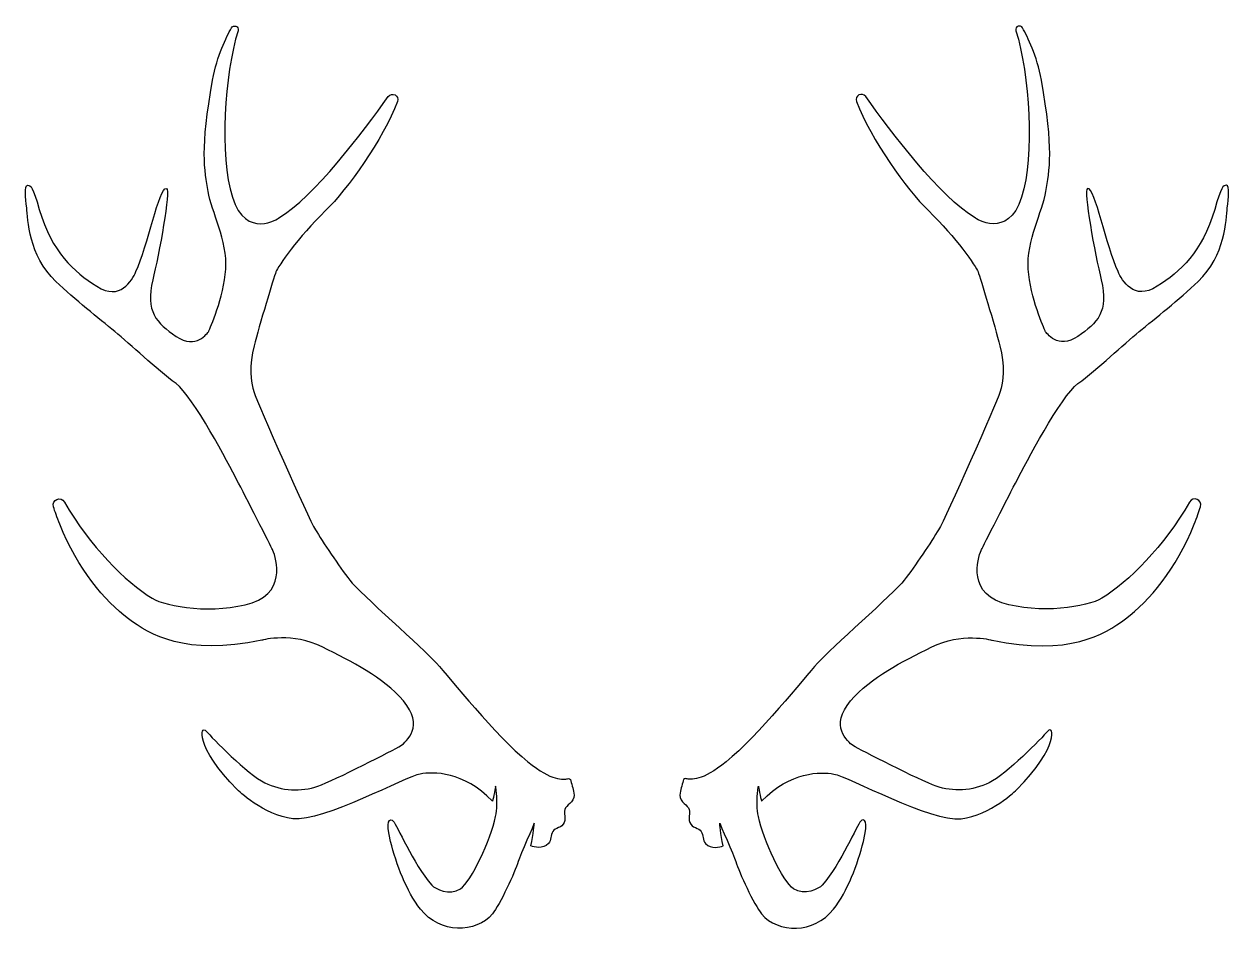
# Model space of a CAD drawing. Header units: centimetres. Extents: x -14 to 14, y -10.6 to 10.5.
import ezdxf

# ---------------------------------------------------------------- set-up
doc = ezdxf.new("R2010")
doc.units = ezdxf.units.CM
doc.header["$MEASUREMENT"] = 0
doc.layers.add('Layer 1', color=7, linetype='Continuous')

msp = doc.modelspace()

# ---------------------------------------------------------------- linework, layer by layer
at = {"layer": 'Layer 1'}
for points, knots in [([(-1.2993, -7.05255), (-1.3047, -7.00799), (-1.35063, -6.99865), (-1.37666, -7.00482), (-1.37666, -7.00482), (-1.47728, -7.02871), (-1.73731, -7.06877), (-2.29926, -6.61403), (-2.29926, -6.61403), (-3.04229, -6.01287), (-4.11232, -4.66556), (-4.41725, -4.32665), (-4.41725, -4.32665), (-4.72221, -3.9879), (-6.19631, -2.70163), (-6.43351, -2.39583), (-6.43351, -2.39583), (-6.67076, -2.09016), (-7.07176, -1.48593), (-7.22985, -1.22605), (-7.22985, -1.22605), (-7.38797, -0.96626), (-8.56838, 1.70516), (-8.6532, 1.95932), (-8.6532, 1.95932), (-8.73789, 2.21353), (-8.77168, 2.5863), (-8.6532, 3.04377), (-8.6532, 3.04377), (-8.53456, 3.50126), (-8.19558, 4.61942), (-8.14494, 4.75499), (-8.14494, 4.75499), (-8.09401, 4.89056), (-7.6366, 5.55133), (-6.99276, 6.17834), (-6.99276, 6.17834), (-6.48735, 6.67039), (-5.65855, 7.83032), (-5.32525, 8.70807), (-5.32525, 8.70807), (-5.27358, 8.84428), (-5.45685, 8.94342), (-5.54134, 8.82472), (-5.54134, 8.82472), (-6.1198, 8.01147), (-7.2705, 6.48559), (-8.07711, 6.00881), (-8.07711, 6.00881), (-8.07711, 6.00881), (-8.84025, 5.49242), (-9.15574, 6.49178), (-9.15574, 6.49178), (-9.46083, 7.45751), (-9.33947, 9.34542), (-9.02456, 10.35422), (-9.02456, 10.35422), (-8.99427, 10.4509), (-9.1301, 10.50707), (-9.179, 10.41838), (-9.179, 10.41838), (-9.2969, 10.20378), (-9.50735, 9.77875), (-9.61334, 9.20553), (-9.61334, 9.20553), (-9.90658, 7.6179), (-9.79966, 7.09886), (-9.72058, 6.62455), (-9.72058, 6.62455), (-9.6415, 6.15007), (-9.26319, 5.49481), (-9.30817, 4.81715), (-9.30817, 4.81715), (-9.35188, 4.16225), (-9.68039, 3.43343), (-9.70253, 3.3852), (-9.70253, 3.3852), (-9.70253, 3.3852), (-9.70518, 3.38017), (-9.70518, 3.38017), (-9.70518, 3.38017), (-9.72915, 3.34284), (-9.9959, 2.94297), (-10.46041, 3.25838), (-10.46041, 3.25838), (-10.91787, 3.569), (-11.18055, 3.84009), (-11.00265, 4.56868), (-11.00265, 4.56868), (-10.86017, 5.15203), (-10.57649, 6.67429), (-10.68629, 6.69231), (-10.68629, 6.69231), (-10.85869, 6.72051), (-11.12121, 5.35085), (-11.39236, 4.76347), (-11.39236, 4.76347), (-11.48668, 4.55929), (-11.75947, 4.07161), (-12.3016, 4.42187), (-12.3016, 4.42187), (-12.84384, 4.77197), (-13.33517, 5.19554), (-13.63452, 6.20656), (-13.63452, 6.20656), (-13.79004, 6.73189), (-13.8237, 6.77182), (-13.90847, 6.7657), (-13.90847, 6.7657), (-13.9875, 6.76012), (-13.95353, 6.46736), (-13.92821, 6.24037), (-13.92821, 6.24037), (-13.90008, 5.98846), (-13.88307, 5.13338), (-13.25048, 4.53473), (-13.25048, 4.53473), (-12.8037, 4.11201), (-12.25596, 3.67481), (-11.88377, 3.37128), (-11.88377, 3.37128), (-11.51666, 3.07198), (-10.92421, 2.50726), (-10.46042, 2.16269), (-10.46042, 2.16269), (-10.07021, 1.87273), (-9.22913, 0.27629), (-9.0485, -0.07383), (-9.0485, -0.07383), (-8.86766, -0.42398), (-8.25774, -1.62125), (-8.22395, -1.68908), (-8.22395, -1.68908), (-8.18992, -1.75684), (-7.83999, -2.63796), (-8.69827, -2.92037), (-8.69827, -2.92037), (-9.55679, -3.20273), (-10.69508, -3.01432), (-11.01401, -2.81877), (-11.01401, -2.81877), (-11.62729, -2.44232), (-12.47324, -1.60835), (-13.05006, -0.58521), (-13.05006, -0.58521), (-13.13245, -0.43921), (-13.3543, -0.53266), (-13.3062, -0.69342), (-13.3062, -0.69342), (-13.27318, -0.8038), (-13.2259, -0.93824), (-13.16012, -1.10173), (-13.16012, -1.10173), (-12.74213, -2.14104), (-12.12134, -2.87769), (-11.56733, -3.29312), (-11.56733, -3.29312), (-11.07047, -3.66589), (-10.25746, -4.16259), (-8.47361, -3.79048), (-8.47361, -3.79048), (-8.47361, -3.79048), (-8.47139, -3.7899), (-8.47139, -3.7899), (-8.47139, -3.7899), (-8.44147, -3.78196), (-7.75657, -3.6058), (-7.07174, -3.94831), (-7.07174, -3.94831), (-6.37147, -4.29846), (-5.67106, -4.63744), (-5.18534, -5.20212), (-5.18534, -5.20212), (-4.69967, -5.76687), (-5.10626, -6.15092), (-5.2531, -6.24127), (-5.2531, -6.24127), (-5.39992, -6.33178), (-6.78932, -7.0433), (-7.17331, -7.17887), (-7.17331, -7.17887), (-7.55751, -7.31439), (-8.00929, -7.29193), (-8.4046, -7.09976), (-8.4046, -7.09976), (-8.80005, -6.90773), (-9.63338, -6.05974), (-9.76019, -5.90249), (-9.76019, -5.90249), (-9.90135, -5.72728), (-10.04245, -6.25251), (-9.03724, -7.26509), (-9.03724, -7.26509), (-9.03724, -7.26509), (-8.43859, -7.85657), (-7.74946, -7.9356), (-7.74946, -7.9356), (-7.06048, -8.01463), (-5.11752, -6.95291), (-4.80123, -6.89642), (-4.80123, -6.89642), (-4.49505, -6.84173), (-3.79314, -6.82789), (-3.1238, -7.52899), (-3.1238, -7.52899), (-3.09454, -7.45176), (-3.04903, -7.18019), (-3.04903, -7.18019), (-3.04903, -7.18019), (-3.04903, -7.18019), (-3.02083, -7.3355), (-3.01802, -7.41667), (-3.01802, -7.41667), (-3.01408, -7.53121), (-3.01379, -7.70419), (-3.05041, -7.88485), (-3.05041, -7.88485), (-3.16066, -8.42698), (-3.61244, -9.39271), (-3.86657, -9.56233), (-3.86657, -9.56233), (-4.12081, -9.73164), (-4.45479, -9.56074), (-4.52729, -9.4774), (-4.52729, -9.4774), (-4.97068, -8.96914), (-5.34289, -8.06664), (-5.41695, -7.99494), (-5.41695, -7.99494), (-5.50731, -7.90739), (-5.60867, -7.97549), (-5.48463, -8.46092), (-5.48463, -8.46092), (-5.34919, -8.99173), (-5.12104, -9.61866), (-4.79005, -10.03665), (-4.79005, -10.03665), (-4.33819, -10.60709), (-3.5024, -10.59587), (-3.12381, -10.14389), (-3.12381, -10.14389), (-2.94725, -9.93288), (-2.59861, -9.17247), (-2.52239, -8.92689), (-2.52239, -8.92689), (-2.47768, -8.7829), (-2.15242, -8.04017), (-2.15242, -8.04017), (-2.15242, -8.04017), (-2.15242, -8.04017), (-2.16964, -8.29271), (-2.22796, -8.56473), (-2.22796, -8.56473), (-2.15105, -8.59029), (-1.95388, -8.64993), (-1.82492, -8.51168), (-1.82492, -8.51168), (-1.75052, -8.43209), (-1.77266, -8.31483), (-1.72395, -8.22998), (-1.72395, -8.22998), (-1.67148, -8.13878), (-1.49945, -8.15161), (-1.455, -8.0204), (-1.455, -8.0204), (-1.41216, -7.89409), (-1.47402, -7.82971), (-1.44217, -7.71954), (-1.44217, -7.71954), (-1.41275, -7.61704), (-1.22907, -7.55648), (-1.22907, -7.38503), (-1.22907, -7.38503), (-1.22914, -7.2558), (-1.28525, -7.17053), (-1.2993, -7.05255), (-1.2993, -7.05255), (-1.2993, -7.05255), (-1.2993, -7.05255), (-1.2993, -7.05255)], [0, 0, 0, 0, 0.01408451, 0.01408451, 0.01408451, 0.01408451, 0.02816901, 0.02816901, 0.02816901, 0.02816901, 0.04225352, 0.04225352, 0.04225352, 0.04225352, 0.05633803, 0.05633803, 0.05633803, 0.05633803, 0.07042254, 0.07042254, 0.07042254, 0.07042254, 0.08450704, 0.08450704, 0.08450704, 0.08450704, 0.09859155, 0.09859155, 0.09859155, 0.09859155, 0.11267606, 0.11267606, 0.11267606, 0.11267606, 0.12676056, 0.12676056, 0.12676056, 0.12676056, 0.14084507, 0.14084507, 0.14084507, 0.14084507, 0.15492958, 0.15492958, 0.15492958, 0.15492958, 0.16901408, 0.16901408, 0.16901408, 0.16901408, 0.18309859, 0.18309859, 0.18309859, 0.18309859, 0.1971831, 0.1971831, 0.1971831, 0.1971831, 0.21126761, 0.21126761, 0.21126761, 0.21126761, 0.22535211, 0.22535211, 0.22535211, 0.22535211, 0.23943662, 0.23943662, 0.23943662, 0.23943662, 0.25352113, 0.25352113, 0.25352113, 0.25352113, 0.26760563, 0.26760563, 0.26760563, 0.26760563, 0.28169014, 0.28169014, 0.28169014, 0.28169014, 0.29577465, 0.29577465, 0.29577465, 0.29577465, 0.30985915, 0.30985915, 0.30985915, 0.30985915, 0.32394366, 0.32394366, 0.32394366, 0.32394366, 0.33802817, 0.33802817, 0.33802817, 0.33802817, 0.35211268, 0.35211268, 0.35211268, 0.35211268, 0.36619718, 0.36619718, 0.36619718, 0.36619718, 0.38028169, 0.38028169, 0.38028169, 0.38028169, 0.3943662, 0.3943662, 0.3943662, 0.3943662, 0.4084507, 0.4084507, 0.4084507, 0.4084507, 0.42253521, 0.42253521, 0.42253521, 0.42253521, 0.43661972, 0.43661972, 0.43661972, 0.43661972, 0.45070423, 0.45070423, 0.45070423, 0.45070423, 0.46478873, 0.46478873, 0.46478873, 0.46478873, 0.47887324, 0.47887324, 0.47887324, 0.47887324, 0.49295775, 0.49295775, 0.49295775, 0.49295775, 0.50704225, 0.50704225, 0.50704225, 0.50704225, 0.52112676, 0.52112676, 0.52112676, 0.52112676, 0.53521127, 0.53521127, 0.53521127, 0.53521127, 0.54929577, 0.54929577, 0.54929577, 0.54929577, 0.56338028, 0.56338028, 0.56338028, 0.56338028, 0.57746479, 0.57746479, 0.57746479, 0.57746479, 0.5915493, 0.5915493, 0.5915493, 0.5915493, 0.6056338, 0.6056338, 0.6056338, 0.6056338, 0.61971831, 0.61971831, 0.61971831, 0.61971831, 0.63380282, 0.63380282, 0.63380282, 0.63380282, 0.64788732, 0.64788732, 0.64788732, 0.64788732, 0.66197183, 0.66197183, 0.66197183, 0.66197183, 0.67605634, 0.67605634, 0.67605634, 0.67605634, 0.69014085, 0.69014085, 0.69014085, 0.69014085, 0.70422535, 0.70422535, 0.70422535, 0.70422535, 0.71830986, 0.71830986, 0.71830986, 0.71830986, 0.73239437, 0.73239437, 0.73239437, 0.73239437, 0.74647887, 0.74647887, 0.74647887, 0.74647887, 0.76056338, 0.76056338, 0.76056338, 0.76056338, 0.77464789, 0.77464789, 0.77464789, 0.77464789, 0.78873239, 0.78873239, 0.78873239, 0.78873239, 0.8028169, 0.8028169, 0.8028169, 0.8028169, 0.81690141, 0.81690141, 0.81690141, 0.81690141, 0.83098592, 0.83098592, 0.83098592, 0.83098592, 0.84507042, 0.84507042, 0.84507042, 0.84507042, 0.85915493, 0.85915493, 0.85915493, 0.85915493, 0.87323944, 0.87323944, 0.87323944, 0.87323944, 0.88732394, 0.88732394, 0.88732394, 0.88732394, 0.90140845, 0.90140845, 0.90140845, 0.90140845, 0.91549296, 0.91549296, 0.91549296, 0.91549296, 0.92957746, 0.92957746, 0.92957746, 0.92957746, 0.94366197, 0.94366197, 0.94366197, 0.94366197, 0.95774648, 0.95774648, 0.95774648, 0.95774648, 0.97183099, 0.97183099, 0.97183099, 0.97183099, 1, 1, 1, 1]), ([(1.29935, -7.05255), (1.30472, -7.00799), (1.35068, -6.99865), (1.37658, -7.00482), (1.37658, -7.00482), (1.47736, -7.02871), (1.73737, -7.06877), (2.29931, -6.61403), (2.29931, -6.61403), (3.04234, -6.01287), (4.11237, -4.66556), (4.41733, -4.32665), (4.41733, -4.32665), (4.72229, -3.9879), (6.19636, -2.70163), (6.43359, -2.39583), (6.43359, -2.39583), (6.67084, -2.09016), (7.07182, -1.48593), (7.22996, -1.22605), (7.22996, -1.22605), (7.38808, -0.96626), (8.56846, 1.70516), (8.65315, 1.95932), (8.65315, 1.95932), (8.738, 2.21353), (8.77179, 2.5863), (8.65315, 3.04377), (8.65315, 3.04377), (8.53467, 3.50126), (8.19569, 4.61942), (8.14494, 4.75499), (8.14494, 4.75499), (8.09406, 4.89056), (7.63668, 5.55133), (6.99276, 6.17834), (6.99276, 6.17834), (6.48743, 6.67039), (5.65847, 7.83032), (5.3253, 8.70807), (5.3253, 8.70807), (5.27363, 8.84428), (5.45693, 8.94342), (5.54139, 8.82472), (5.54139, 8.82472), (6.11988, 8.01147), (7.27034, 6.48559), (8.07718, 6.00881), (8.07718, 6.00881), (8.07718, 6.00881), (8.84024, 5.49242), (9.15581, 6.49178), (9.15581, 6.49178), (9.46074, 7.45751), (9.33954, 9.34542), (9.0246, 10.35422), (9.0246, 10.35422), (8.99433, 10.4509), (9.13017, 10.50707), (9.17904, 10.41838), (9.17904, 10.41838), (9.29696, 10.20378), (9.50739, 9.77875), (9.61341, 9.20553), (9.61341, 9.20553), (9.90665, 7.6179), (9.7997, 7.09886), (9.72065, 6.62455), (9.72065, 6.62455), (9.64162, 6.15007), (9.26319, 5.49481), (9.30824, 4.81715), (9.30824, 4.81715), (9.35195, 4.16225), (9.68043, 3.43343), (9.7026, 3.3852), (9.7026, 3.3852), (9.7026, 3.3852), (9.70525, 3.38017), (9.70525, 3.38017), (9.70525, 3.38017), (9.72922, 3.34284), (9.99597, 2.94297), (10.46042, 3.25838), (10.46042, 3.25838), (10.91796, 3.569), (11.18056, 3.84009), (11.00266, 4.56868), (11.00266, 4.56868), (10.86026, 5.15203), (10.57657, 6.67429), (10.68638, 6.69231), (10.68638, 6.69231), (10.85862, 6.72051), (11.1213, 5.35085), (11.39237, 4.76347), (11.39237, 4.76347), (11.48675, 4.55929), (11.75956, 4.07161), (12.30169, 4.42187), (12.30169, 4.42187), (12.84377, 4.77197), (13.33518, 5.19554), (13.63453, 6.20656), (13.63453, 6.20656), (13.79013, 6.73189), (13.82379, 6.77182), (13.90848, 6.7657), (13.90848, 6.7657), (13.98759, 6.76012), (13.95354, 6.46736), (13.92822, 6.24037), (13.92822, 6.24037), (13.90015, 5.98846), (13.88313, 5.13338), (13.25049, 4.53473), (13.25049, 4.53473), (12.80379, 4.11201), (12.25603, 3.67481), (11.88371, 3.37128), (11.88371, 3.37128), (11.5166, 3.07198), (10.92428, 2.50726), (10.46044, 2.16269), (10.46044, 2.16269), (10.07031, 1.87273), (9.22923, 0.27629), (9.04857, -0.07383), (9.04857, -0.07383), (8.86778, -0.42398), (8.25781, -1.62125), (8.22402, -1.68908), (8.22402, -1.68908), (8.18999, -1.75684), (7.83982, -2.63796), (8.69834, -2.92037), (8.69834, -2.92037), (9.55686, -3.20273), (10.69512, -3.01432), (11.014, -2.81877), (11.014, -2.81877), (11.62736, -2.44232), (12.47331, -1.60835), (13.05013, -0.58521), (13.05013, -0.58521), (13.13244, -0.43921), (13.3543, -0.53266), (13.30619, -0.69342), (13.30619, -0.69342), (13.27317, -0.8038), (13.22589, -0.93824), (13.16019, -1.10173), (13.16019, -1.10173), (12.7422, -2.14104), (12.12125, -2.87769), (11.5674, -3.29312), (11.5674, -3.29312), (11.07051, -3.66589), (10.25753, -4.16259), (8.47365, -3.79048), (8.47365, -3.79048), (8.47365, -3.79048), (8.47145, -3.7899), (8.47145, -3.7899), (8.47145, -3.7899), (8.44145, -3.78196), (7.7566, -3.6058), (7.07178, -3.94831), (7.07178, -3.94831), (6.37137, -4.29846), (5.6711, -4.63744), (5.18538, -5.20212), (5.18538, -5.20212), (4.69971, -5.76687), (5.10632, -6.15092), (5.25314, -6.24127), (5.25314, -6.24127), (5.39998, -6.33178), (6.78939, -7.0433), (7.17335, -7.17887), (7.17335, -7.17887), (7.55755, -7.31439), (8.00933, -7.29193), (8.40467, -7.09976), (8.40467, -7.09976), (8.79998, -6.90773), (9.63321, -6.05974), (9.76024, -5.90249), (9.76024, -5.90249), (9.90126, -5.72728), (10.04252, -6.25251), (9.03724, -7.26509), (9.03724, -7.26509), (9.03724, -7.26509), (8.43859, -7.85657), (7.74946, -7.9356), (7.74946, -7.9356), (7.06054, -8.01463), (5.1176, -6.95291), (4.80129, -6.89642), (4.80129, -6.89642), (4.49514, -6.84173), (3.79315, -6.82789), (3.12388, -7.52899), (3.12388, -7.52899), (3.09462, -7.45176), (3.04908, -7.18019), (3.04908, -7.18019), (3.04908, -7.18019), (3.04908, -7.18019), (3.02088, -7.3355), (3.0181, -7.41667), (3.0181, -7.41667), (3.01416, -7.53121), (3.01387, -7.70419), (3.05046, -7.88485), (3.05046, -7.88485), (3.16071, -8.42698), (3.61249, -9.39271), (3.86657, -9.56233), (3.86657, -9.56233), (4.12083, -9.73164), (4.45487, -9.56074), (4.52737, -9.4774), (4.52737, -9.4774), (4.97076, -8.96914), (5.3429, -8.06664), (5.41695, -7.99494), (5.41695, -7.99494), (5.50738, -7.90739), (5.60872, -7.97549), (5.48471, -8.46092), (5.48471, -8.46092), (5.34927, -8.99173), (5.12112, -9.61866), (4.7901, -10.03665), (4.7901, -10.03665), (4.33824, -10.60709), (3.50227, -10.59587), (3.12389, -10.14389), (3.12389, -10.14389), (2.9472, -9.93288), (2.59867, -9.17247), (2.52239, -8.92689), (2.52239, -8.92689), (2.47775, -8.7829), (2.15248, -8.04017), (2.15248, -8.04017), (2.15248, -8.04017), (2.15248, -8.04017), (2.1697, -8.29271), (2.22805, -8.56473), (2.22805, -8.56473), (2.15111, -8.59029), (1.95389, -8.64993), (1.82501, -8.51168), (1.82501, -8.51168), (1.75058, -8.43209), (1.77275, -8.31483), (1.72397, -8.22998), (1.72397, -8.22998), (1.67156, -8.13878), (1.49955, -8.15161), (1.4551, -8.0204), (1.4551, -8.0204), (1.41226, -7.89409), (1.47412, -7.82971), (1.44227, -7.71954), (1.44227, -7.71954), (1.41282, -7.61704), (1.22904, -7.55648), (1.22904, -7.38503), (1.22904, -7.38503), (1.229, -7.2558), (1.28528, -7.17053), (1.29935, -7.05255)], [0, 0, 0, 0, 0.01428571, 0.01428571, 0.01428571, 0.01428571, 0.02857143, 0.02857143, 0.02857143, 0.02857143, 0.04285714, 0.04285714, 0.04285714, 0.04285714, 0.05714286, 0.05714286, 0.05714286, 0.05714286, 0.07142857, 0.07142857, 0.07142857, 0.07142857, 0.08571429, 0.08571429, 0.08571429, 0.08571429, 0.1, 0.1, 0.1, 0.1, 0.11428571, 0.11428571, 0.11428571, 0.11428571, 0.12857143, 0.12857143, 0.12857143, 0.12857143, 0.14285714, 0.14285714, 0.14285714, 0.14285714, 0.15714286, 0.15714286, 0.15714286, 0.15714286, 0.17142857, 0.17142857, 0.17142857, 0.17142857, 0.18571429, 0.18571429, 0.18571429, 0.18571429, 0.2, 0.2, 0.2, 0.2, 0.21428571, 0.21428571, 0.21428571, 0.21428571, 0.22857143, 0.22857143, 0.22857143, 0.22857143, 0.24285714, 0.24285714, 0.24285714, 0.24285714, 0.25714286, 0.25714286, 0.25714286, 0.25714286, 0.27142857, 0.27142857, 0.27142857, 0.27142857, 0.28571429, 0.28571429, 0.28571429, 0.28571429, 0.3, 0.3, 0.3, 0.3, 0.31428571, 0.31428571, 0.31428571, 0.31428571, 0.32857143, 0.32857143, 0.32857143, 0.32857143, 0.34285714, 0.34285714, 0.34285714, 0.34285714, 0.35714286, 0.35714286, 0.35714286, 0.35714286, 0.37142857, 0.37142857, 0.37142857, 0.37142857, 0.38571429, 0.38571429, 0.38571429, 0.38571429, 0.4, 0.4, 0.4, 0.4, 0.41428571, 0.41428571, 0.41428571, 0.41428571, 0.42857143, 0.42857143, 0.42857143, 0.42857143, 0.44285714, 0.44285714, 0.44285714, 0.44285714, 0.45714286, 0.45714286, 0.45714286, 0.45714286, 0.47142857, 0.47142857, 0.47142857, 0.47142857, 0.48571429, 0.48571429, 0.48571429, 0.48571429, 0.5, 0.5, 0.5, 0.5, 0.51428571, 0.51428571, 0.51428571, 0.51428571, 0.52857143, 0.52857143, 0.52857143, 0.52857143, 0.54285714, 0.54285714, 0.54285714, 0.54285714, 0.55714286, 0.55714286, 0.55714286, 0.55714286, 0.57142857, 0.57142857, 0.57142857, 0.57142857, 0.58571429, 0.58571429, 0.58571429, 0.58571429, 0.6, 0.6, 0.6, 0.6, 0.61428571, 0.61428571, 0.61428571, 0.61428571, 0.62857143, 0.62857143, 0.62857143, 0.62857143, 0.64285714, 0.64285714, 0.64285714, 0.64285714, 0.65714286, 0.65714286, 0.65714286, 0.65714286, 0.67142857, 0.67142857, 0.67142857, 0.67142857, 0.68571429, 0.68571429, 0.68571429, 0.68571429, 0.7, 0.7, 0.7, 0.7, 0.71428571, 0.71428571, 0.71428571, 0.71428571, 0.72857143, 0.72857143, 0.72857143, 0.72857143, 0.74285714, 0.74285714, 0.74285714, 0.74285714, 0.75714286, 0.75714286, 0.75714286, 0.75714286, 0.77142857, 0.77142857, 0.77142857, 0.77142857, 0.78571429, 0.78571429, 0.78571429, 0.78571429, 0.8, 0.8, 0.8, 0.8, 0.81428571, 0.81428571, 0.81428571, 0.81428571, 0.82857143, 0.82857143, 0.82857143, 0.82857143, 0.84285714, 0.84285714, 0.84285714, 0.84285714, 0.85714286, 0.85714286, 0.85714286, 0.85714286, 0.87142857, 0.87142857, 0.87142857, 0.87142857, 0.88571429, 0.88571429, 0.88571429, 0.88571429, 0.9, 0.9, 0.9, 0.9, 0.91428571, 0.91428571, 0.91428571, 0.91428571, 0.92857143, 0.92857143, 0.92857143, 0.92857143, 0.94285714, 0.94285714, 0.94285714, 0.94285714, 0.95714286, 0.95714286, 0.95714286, 0.95714286, 0.97142857, 0.97142857, 0.97142857, 0.97142857, 1, 1, 1, 1])]:
    msp.add_open_spline(points, degree=3, knots=knots, dxfattribs=at)

doc.saveas('drawing.dxf')
